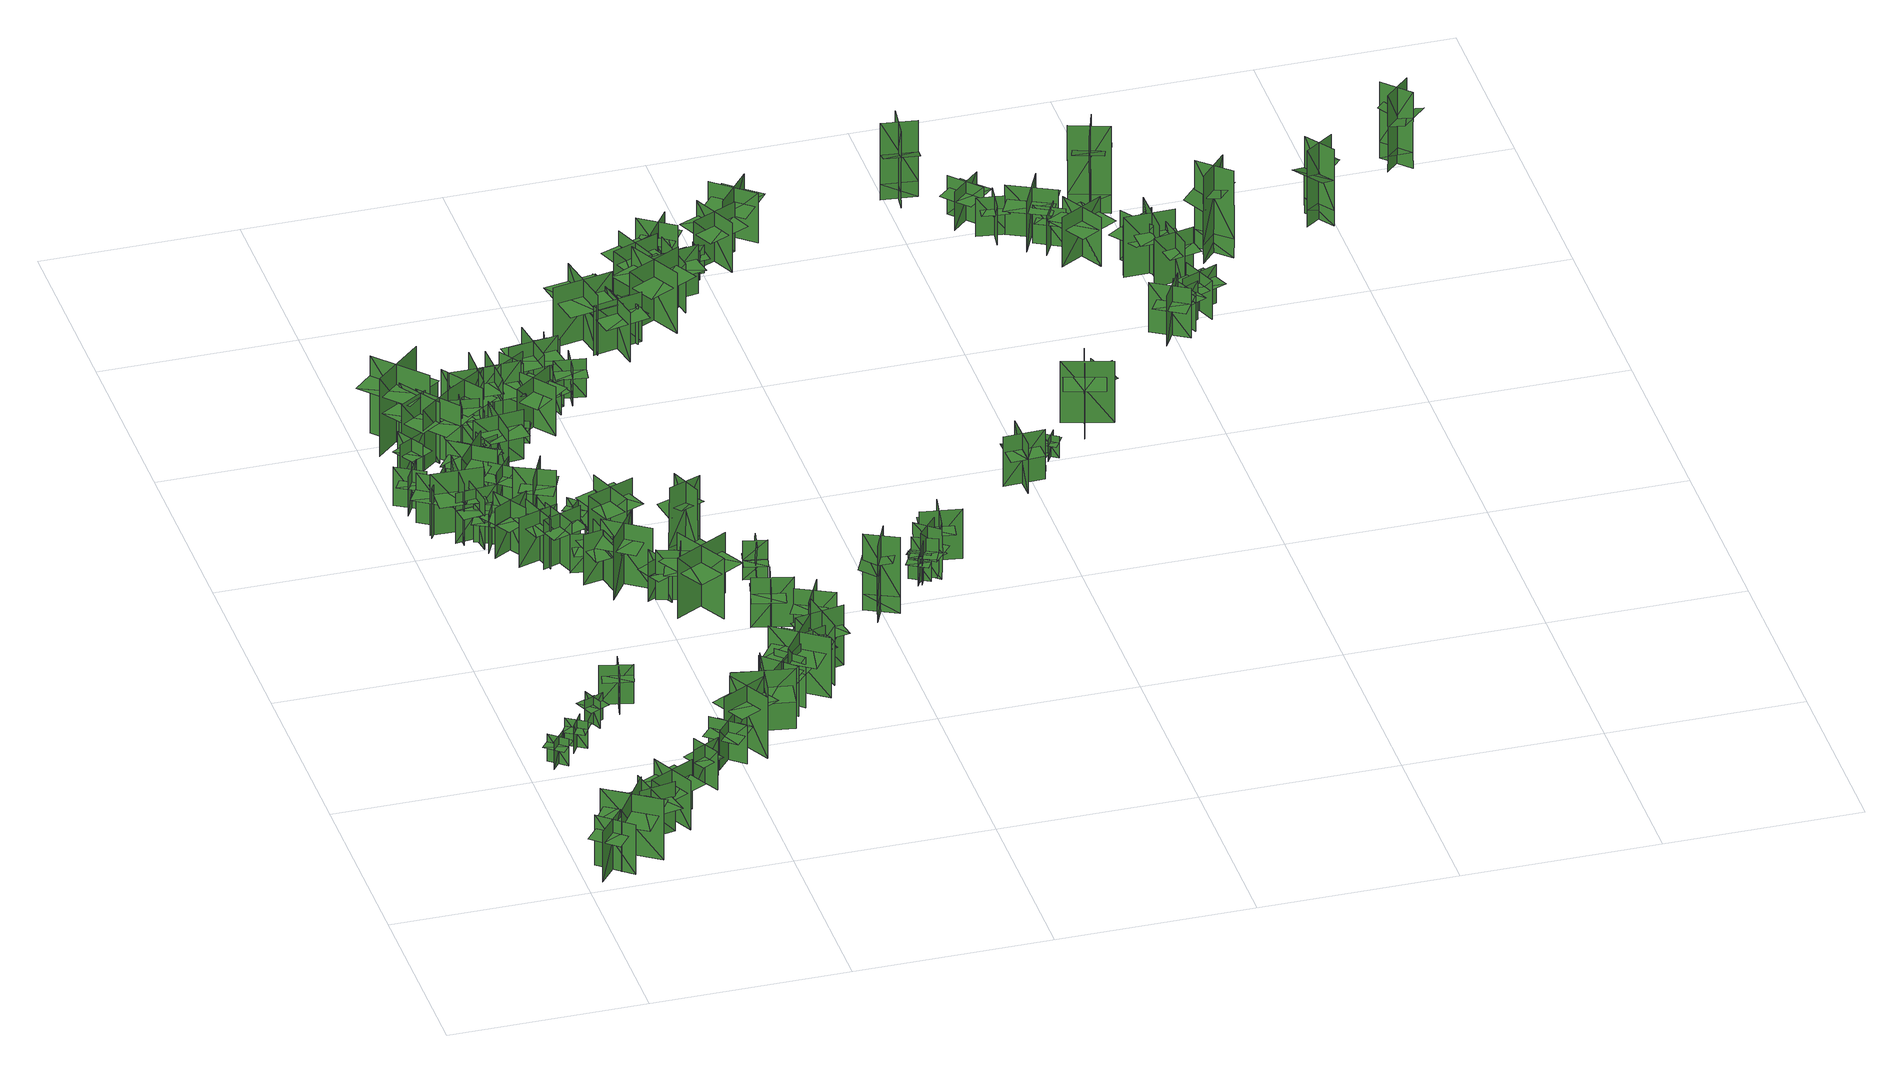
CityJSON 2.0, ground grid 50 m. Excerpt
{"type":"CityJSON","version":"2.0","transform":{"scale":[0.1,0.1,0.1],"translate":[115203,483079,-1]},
"CityObjects":{
"tree1":{"type":"SolitaryVegetationObject","geometry":[{"type":"MultiSurface","lod":"1","boundaries":[[[0,1,2]],[[0,2,3]],[[4,5,6]],[[4,6,7]],[[8,9,10]],[[8,10,11]],[[8,12,13]],[[8,13,9]]]}]},
"tree2":{"type":"SolitaryVegetationObject","geometry":[{"type":"MultiSurface","lod":"1","boundaries":[[[14,15,16]],[[14,16,17]],[[18,19,20]],[[18,20,21]],[[22,23,24]],[[22,24,25]],[[22,25,26]],[[22,26,27]]]}]},
"tree3":{"type":"SolitaryVegetationObject","geometry":[{"type":"MultiSurface","lod":"1","boundaries":[[[28,29,30]],[[28,30,31]],[[32,33,34]],[[32,34,35]],[[36,37,38]],[[36,38,39]],[[36,39,40]],[[36,40,41]]]}]},
"tree4":{"type":"SolitaryVegetationObject","geometry":[{"type":"MultiSurface","lod":"1","boundaries":[[[42,43,44]],[[42,44,45]],[[46,47,48]],[[46,48,49]],[[50,51,52]],[[50,52,53]],[[50,53,54]],[[50,54,55]]]}]},
"tree5":{"type":"SolitaryVegetationObject","geometry":[{"type":"MultiSurface","lod":"1","boundaries":[[[56,57,58]],[[56,58,59]],[[60,61,62]],[[60,62,63]],[[64,65,66]],[[64,66,67]],[[64,67,68]],[[64,68,69]]]}]},
"tree6":{"type":"SolitaryVegetationObject","geometry":[{"type":"MultiSurface","lod":"1","boundaries":[[[70,71,72]],[[70,72,73]],[[74,75,76]],[[74,76,77]],[[78,79,80]],[[78,80,81]],[[78,81,82]],[[78,82,83]]]}]},
"tree7":{"type":"SolitaryVegetationObject","geometry":[{"type":"MultiSurface","lod":"1","boundaries":[[[84,85,86]],[[84,86,87]],[[88,89,90]],[[88,90,91]],[[92,93,94]],[[92,94,95]],[[92,95,96]],[[92,96,97]]]}]},
"tree8":{"type":"SolitaryVegetationObject","geometry":[{"type":"MultiSurface","lod":"1","boundaries":[[[98,99,100]],[[98,100,101]],[[102,103,104]],[[102,104,105]],[[106,107,108]],[[106,108,109]],[[106,109,110]],[[106,110,111]]]}]},
"tree9":{"type":"SolitaryVegetationObject","geometry":[{"type":"MultiSurface","lod":"1","boundaries":[[[112,113,114]],[[112,114,115]],[[116,117,118]],[[116,118,119]],[[120,121,122]],[[120,122,123]],[[120,124,125]],[[120,125,121]]]}]},
"tree10":{"type":"SolitaryVegetationObject","geometry":[{"type":"MultiSurface","lod":"1","boundaries":[[[126,127,128]],[[126,128,129]],[[130,131,132]],[[130,132,133]],[[134,135,136]],[[134,136,137]],[[134,137,138]],[[134,138,139]]]}]},
"tree11":{"type":"SolitaryVegetationObject","geometry":[{"type":"MultiSurface","lod":"1","boundaries":[[[140,141,142]],[[140,142,143]],[[144,145,146]],[[144,146,147]],[[148,149,150]],[[148,150,151]],[[148,149,152]],[[148,152,153]]]}]},
"tree12":{"type":"SolitaryVegetationObject","geometry":[{"type":"MultiSurface","lod":"1","boundaries":[[[154,155,156]],[[154,156,157]],[[158,159,160]],[[158,160,161]],[[162,163,164]],[[162,164,165]],[[162,165,166]],[[162,166,167]]]}]},
"tree13":{"type":"SolitaryVegetationObject","geometry":[{"type":"MultiSurface","lod":"1","boundaries":[[[168,169,170]],[[168,170,171]],[[172,173,174]],[[172,174,175]],[[176,177,178]],[[176,178,179]],[[176,177,180]],[[176,180,181]]]}]},
"tree14":{"type":"SolitaryVegetationObject","geometry":[{"type":"MultiSurface","lod":"1","boundaries":[[[182,183,184]],[[182,184,185]],[[186,187,188]],[[186,188,189]],[[190,191,192]],[[190,192,193]],[[190,191,194]],[[190,194,195]]]}]},
"tree15":{"type":"SolitaryVegetationObject","geometry":[{"type":"MultiSurface","lod":"1","boundaries":[[[196,197,198]],[[196,198,199]],[[200,201,202]],[[200,202,203]],[[204,205,206]],[[204,206,207]],[[204,207,208]],[[204,208,209]]]}]},
"tree16":{"type":"SolitaryVegetationObject","geometry":[{"type":"MultiSurface","lod":"1","boundaries":[[[210,211,212]],[[210,212,213]],[[214,215,216]],[[214,216,217]],[[218,219,220]],[[218,220,221]],[[218,219,222]],[[218,222,223]]]}]},
"tree17":{"type":"SolitaryVegetationObject","geometry":[{"type":"MultiSurface","lod":"1","boundaries":[[[224,225,226]],[[224,226,227]],[[228,229,230]],[[228,230,231]],[[232,233,234]],[[232,234,235]],[[232,233,236]],[[232,236,237]]]}]},
"tree18":{"type":"SolitaryVegetationObject","geometry":[{"type":"MultiSurface","lod":"1","boundaries":[[[238,239,240]],[[238,240,241]],[[242,243,244]],[[242,244,245]],[[246,247,248]],[[246,248,249]],[[246,250,251]],[[246,251,247]]]}]},
"tree19":{"type":"SolitaryVegetationObject","geometry":[{"type":"MultiSurface","lod":"1","boundaries":[[[252,253,254]],[[252,254,255]],[[256,257,258]],[[256,258,259]],[[260,261,262]],[[260,262,263]],[[260,263,264]],[[260,264,265]]]}]},
"tree20":{"type":"SolitaryVegetationObject","geometry":[{"type":"MultiSurface","lod":"1","boundaries":[[[266,267,268]],[[266,268,269]],[[270,271,272]],[[270,272,273]],[[274,275,276]],[[274,276,277]],[[274,278,279]],[[274,279,275]]]}]},
"tree21":{"type":"SolitaryVegetationObject","geometry":[{"type":"MultiSurface","lod":"1","boundaries":[[[280,281,282]],[[280,282,283]],[[284,285,286]],[[284,286,287]],[[288,289,290]],[[288,290,291]],[[288,292,293]],[[288,293,289]]]}]},
"tree22":{"type":"SolitaryVegetationObject","geometry":[{"type":"MultiSurface","lod":"1","boundaries":[[[294,295,296]],[[294,296,297]],[[298,299,300]],[[298,300,301]],[[302,303,304]],[[302,304,305]],[[302,306,307]],[[302,307,303]]]}]},
"tree23":{"type":"SolitaryVegetationObject","geometry":[{"type":"MultiSurface","lod":"1","boundaries":[[[308,309,310]],[[308,310,311]],[[312,313,314]],[[312,314,315]],[[316,317,318]],[[316,318,319]],[[316,317,320]],[[316,320,321]]]}]},
"tree24":{"type":"SolitaryVegetationObject","geometry":[{"type":"MultiSurface","lod":"1","boundaries":[[[322,323,324]],[[322,324,325]],[[326,327,328]],[[326,328,329]],[[330,331,332]],[[330,332,333]],[[330,333,334]],[[330,334,335]]]}]},
"tree25":{"type":"SolitaryVegetationObject","geometry":[{"type":"MultiSurface","lod":"1","boundaries":[[[336,337,338]],[[336,338,339]],[[340,341,342]],[[340,342,343]],[[344,345,346]],[[344,346,347]],[[344,348,349]],[[344,349,345]]]}]},
"tree26":{"type":"SolitaryVegetationObject","geometry":[{"type":"MultiSurface","lod":"1","boundaries":[[[350,351,352]],[[350,352,353]],[[354,355,356]],[[354,356,357]],[[358,359,360]],[[358,360,361]],[[358,359,362]],[[358,362,363]]]}]},
"tree27":{"type":"SolitaryVegetationObject","geometry":[{"type":"MultiSurface","lod":"1","boundaries":[[[364,365,366]],[[364,366,367]],[[368,369,370]],[[368,370,371]],[[372,373,374]],[[372,374,375]],[[372,375,376]],[[372,376,377]]]}]},
"tree28":{"type":"SolitaryVegetationObject","geometry":[{"type":"MultiSurface","lod":"1","boundaries":[[[378,379,380]],[[378,380,381]],[[382,383,384]],[[382,384,385]],[[386,387,388]],[[386,388,389]],[[386,389,390]],[[386,390,391]]]}]},
"tree29":{"type":"SolitaryVegetationObject","geometry":[{"type":"MultiSurface","lod":"1","boundaries":[[[392,393,394]],[[392,394,395]],[[396,397,398]],[[396,398,399]],[[400,401,402]],[[400,402,403]],[[400,403,404]],[[400,404,405]]]}]},
"tree30":{"type":"SolitaryVegetationObject","geometry":[{"type":"MultiSurface","lod":"1","boundaries":[[[406,407,408]],[[406,408,409]],[[410,411,412]],[[410,412,413]],[[414,415,416]],[[414,416,417]],[[414,415,418]],[[414,418,419]]]}]},
"tree31":{"type":"SolitaryVegetationObject","geometry":[{"type":"MultiSurface","lod":"1","boundaries":[[[420,421,422]],[[420,422,423]],[[424,425,426]],[[424,426,427]],[[428,429,430]],[[428,430,431]],[[428,432,433]],[[428,433,429]]]}]},
"tree32":{"type":"SolitaryVegetationObject","geometry":[{"type":"MultiSurface","lod":"1","boundaries":[[[434,435,436]],[[434,436,437]],[[438,439,440]],[[438,440,441]],[[442,443,444]],[[442,444,445]],[[442,443,446]],[[442,446,447]]]}]},
"tree33":{"type":"SolitaryVegetationObject","geometry":[{"type":"MultiSurface","lod":"1","boundaries":[[[448,449,450]],[[448,450,451]],[[452,453,454]],[[452,454,455]],[[456,457,458]],[[456,458,459]],[[456,460,461]],[[456,461,457]]]}]},
"tree34":{"type":"SolitaryVegetationObject","geometry":[{"type":"MultiSurface","lod":"1","boundaries":[[[462,463,464]],[[462,464,465]],[[466,467,468]],[[466,468,469]],[[470,471,472]],[[470,472,473]],[[470,473,474]],[[470,474,475]]]}]},
"tree35":{"type":"SolitaryVegetationObject","geometry":[{"type":"MultiSurface","lod":"1","boundaries":[[[476,477,478]],[[476,478,479]],[[480,481,482]],[[480,482,483]],[[484,485,486]],[[484,486,487]],[[484,488,489]],[[484,489,485]]]}]},
"tree36":{"type":"SolitaryVegetationObject","geometry":[{"type":"MultiSurface","lod":"1","boundaries":[[[490,491,492]],[[490,492,493]],[[494,495,496]],[[494,496,497]],[[498,499,500]],[[498,500,501]],[[498,502,503]],[[498,503,499]]]}]},
"tree37":{"type":"SolitaryVegetationObject","geometry":[{"type":"MultiSurface","lod":"1","boundaries":[[[504,505,506]],[[504,506,507]],[[508,509,510]],[[508,510,511]],[[512,513,514]],[[512,514,515]],[[512,516,517]],[[512,517,513]]]}]},
"tree38":{"type":"SolitaryVegetationObject","geometry":[{"type":"MultiSurface","lod":"1","boundaries":[[[518,519,520]],[[518,520,521]],[[522,523,524]],[[522,524,525]],[[526,527,528]],[[526,528,529]],[[526,529,530]],[[526,530,531]]]}]},
"tree39":{"type":"SolitaryVegetationObject","geometry":[{"type":"MultiSurface","lod":"1","boundaries":[[[532,533,534]],[[532,534,535]],[[536,537,538]],[[536,538,539]],[[540,541,542]],[[540,542,543]],[[540,543,544]],[[540,544,545]]]}]},
"tree40":{"type":"SolitaryVegetationObject","geometry":[{"type":"MultiSurface","lod":"1","boundaries":[[[546,547,548]],[[546,548,549]],[[550,551,552]],[[550,552,553]],[[554,555,556]],[[554,556,557]],[[554,557,558]],[[554,558,559]]]}]},
"tree41":{"type":"SolitaryVegetationObject","geometry":[{"type":"MultiSurface","lod":"1","boundaries":[[[560,561,562]],[[560,562,563]],[[564,565,566]],[[564,566,567]],[[568,569,570]],[[568,570,571]],[[568,572,573]],[[568,573,569]]]}]},
"tree42":{"type":"SolitaryVegetationObject","geometry":[{"type":"MultiSurface","lod":"1","boundaries":[[[574,575,576]],[[574,576,577]],[[578,579,580]],[[578,580,581]],[[582,583,584]],[[582,584,585]],[[582,583,586]],[[582,586,587]]]}]},
"tree43":{"type":"SolitaryVegetationObject","geometry":[{"type":"MultiSurface","lod":"1","boundaries":[[[588,589,590]],[[588,590,591]],[[592,593,594]],[[592,594,595]],[[596,597,598]],[[596,598,599]],[[596,600,601]],[[596,601,597]]]}]},
"tree44":{"type":"SolitaryVegetationObject","geometry":[{"type":"MultiSurface","lod":"1","boundaries":[[[602,603,604]],[[602,604,605]],[[606,607,608]],[[606,608,609]],[[610,611,612]],[[610,612,613]],[[610,614,615]],[[610,615,611]]]}]},
"tree45":{"type":"SolitaryVegetationObject","geometry":[{"type":"MultiSurface","lod":"1","boundaries":[[[616,617,618]],[[616,618,619]],[[620,621,622]],[[620,622,623]],[[624,625,626]],[[624,626,627]],[[624,627,628]],[[624,628,629]]]}]},
"tree46":{"type":"SolitaryVegetationObject","geometry":[{"type":"MultiSurface","lod":"1","boundaries":[[[630,631,632]],[[630,632,633]],[[634,635,636]],[[634,636,637]],[[638,639,640]],[[638,640,641]],[[638,641,642]],[[638,642,643]]]}]},
"tree47":{"type":"SolitaryVegetationObject","geometry":[{"type":"MultiSurface","lod":"1","boundaries":[[[644,645,646]],[[644,646,647]],[[648,649,650]],[[648,650,651]],[[652,653,654]],[[652,654,655]],[[652,655,656]],[[652,656,657]]]}]},
"tree48":{"type":"SolitaryVegetationObject","geometry":[{"type":"MultiSurface","lod":"1","boundaries":[[[658,659,660]],[[658,660,661]],[[662,663,664]],[[662,664,665]],[[666,667,668]],[[666,668,669]],[[666,669,670]],[[666,670,671]]]}]},
"tree49":{"type":"SolitaryVegetationObject","geometry":[{"type":"MultiSurface","lod":"1","boundaries":[[[672,673,674]],[[672,674,675]],[[676,677,678]],[[676,678,679]],[[680,681,682]],[[680,682,683]],[[680,681,684]],[[680,684,685]]]}]},
"tree50":{"type":"SolitaryVegetationObject","geometry":[{"type":"MultiSurface","lod":"1","boundaries":[[[686,687,688]],[[686,688,689]],[[690,691,692]],[[690,692,693]],[[694,695,696]],[[694,696,697]],[[694,697,698]],[[694,698,699]]]}]},
"tree51":{"type":"SolitaryVegetationObject","geometry":[{"type":"MultiSurface","lod":"1","boundaries":[[[700,701,702]],[[700,702,703]],[[704,705,706]],[[704,706,707]],[[708,709,710]],[[708,710,711]],[[708,712,713]],[[708,713,709]]]}]},
"tree52":{"type":"SolitaryVegetationObject","geometry":[{"type":"MultiSurface","lod":"1","boundaries":[[[714,715,716]],[[714,716,717]],[[718,719,720]],[[718,720,721]],[[722,723,719]],[[722,719,718]],[[724,725,715]],[[724,715,714]],[[726,727,728]],[[726,728,729]],[[730,731,732]],[[730,732,733]]]}]},
"tree53":{"type":"SolitaryVegetationObject","geometry":[{"type":"MultiSurface","lod":"1","boundaries":[[[734,735,736]],[[734,736,737]],[[738,739,740]],[[738,740,741]],[[742,743,744]],[[742,744,745]],[[742,745,746]],[[742,746,747]]]}]},
"tree54":{"type":"SolitaryVegetationObject","geometry":[{"type":"MultiSurface","lod":"1","boundaries":[[[748,749,750]],[[748,750,751]],[[752,753,754]],[[752,754,755]],[[756,757,758]],[[756,758,759]],[[756,759,760]],[[756,760,761]]]}]},
"tree55":{"type":"SolitaryVegetationObject","geometry":[{"type":"MultiSurface","lod":"1","boundaries":[[[762,763,764]],[[762,764,765]],[[766,767,768]],[[766,768,769]],[[770,771,772]],[[770,772,773]],[[770,773,774]],[[770,774,775]]]}]},
"tree56":{"type":"SolitaryVegetationObject","geometry":[{"type":"MultiSurface","lod":"1","boundaries":[[[776,777,778]],[[776,778,779]],[[780,781,782]],[[780,782,783]],[[784,785,781]],[[784,781,780]],[[786,787,777]],[[786,777,776]],[[776,777,788]],[[776,788,789]],[[776,790,791]],[[776,791,777]]]}]},
"tree57":{"type":"SolitaryVegetationObject","geometry":[{"type":"MultiSurface","lod":"1","boundaries":[[[792,793,794]],[[792,794,795]],[[796,797,798]],[[796,798,799]],[[800,801,802]],[[800,802,803]],[[800,803,804]],[[800,804,805]]]}]},
"tree58":{"type":"SolitaryVegetationObject","geometry":[{"type":"MultiSurface","lod":"1","boundaries":[[[806,807,808]],[[806,808,809]],[[810,811,812]],[[810,812,813]],[[814,815,816]],[[814,816,817]],[[814,817,818]],[[814,818,819]]]}]},
"tree59":{"type":"SolitaryVegetationObject","geometry":[{"type":"MultiSurface","lod":"1","boundaries":[[[820,821,822]],[[820,822,823]],[[824,825,826]],[[824,826,827]],[[828,829,825]],[[828,825,824]],[[830,831,821]],[[830,821,820]],[[820,821,832]],[[820,832,833]],[[820,834,835]],[[820,835,821]]]}]},
"tree60":{"type":"SolitaryVegetationObject","geometry":[{"type":"MultiSurface","lod":"1","boundaries":[[[836,837,838]],[[836,838,839]],[[840,841,842]],[[840,842,843]],[[844,845,846]],[[844,846,847]],[[844,847,848]],[[844,848,849]]]}]},
"tree61":{"type":"SolitaryVegetationObject","geometry":[{"type":"MultiSurface","lod":"1","boundaries":[[[850,851,852]],[[850,852,853]],[[854,855,856]],[[854,856,857]],[[858,859,860]],[[858,860,861]],[[858,862,863]],[[858,863,859]]]}]},
"tree62":{"type":"SolitaryVegetationObject","geometry":[{"type":"MultiSurface","lod":"1","boundaries":[[[864,865,866]],[[864,866,867]],[[868,869,870]],[[868,870,871]],[[872,873,874]],[[872,874,875]],[[872,875,876]],[[872,876,877]]]}]},
"tree63":{"type":"SolitaryVegetationObject","geometry":[{"type":"MultiSurface","lod":"1","boundaries":[[[878,879,880]],[[878,880,881]],[[882,883,884]],[[882,884,885]],[[886,887,883]],[[886,883,882]],[[888,889,879]],[[888,879,878]],[[890,891,892]],[[890,892,893]],[[894,895,896]],[[894,896,897]]]}]},
"tree64":{"type":"SolitaryVegetationObject","geometry":[{"type":"MultiSurface","lod":"1","boundaries":[[[898,899,900]],[[898,900,901]],[[902,903,904]],[[902,904,905]],[[906,907,908]],[[906,908,909]],[[906,909,910]],[[906,910,911]]]}]},
"tree65":{"type":"SolitaryVegetationObject","geometry":[{"type":"MultiSurface","lod":"1","boundaries":[[[912,913,914]],[[912,914,915]],[[916,917,918]],[[916,918,919]],[[920,921,922]],[[920,922,923]],[[920,923,924]],[[920,924,925]]]}]},
"tree66":{"type":"SolitaryVegetationObject","geometry":[{"type":"MultiSurface","lod":"1","boundaries":[[[926,927,928]],[[926,928,929]],[[930,931,932]],[[930,932,933]],[[934,935,931]],[[934,931,930]],[[936,937,927]],[[936,927,926]],[[926,927,938]],[[926,938,939]],[[926,940,941]],[[926,941,927]]]}]},
"tree67":{"type":"SolitaryVegetationObject","geometry":[{"type":"MultiSurface","lod":"1","boundaries":[[[942,943,944]],[[942,944,945]],[[946,947,948]],[[946,948,949]],[[950,951,952]],[[950,952,953]],[[950,954,955]],[[950,955,951]]]}]},
"tree68":{"type":"SolitaryVegetationObject","geometry":[{"type":"MultiSurface","lod":"1","boundaries":[[[956,957,958]],[[956,958,959]],[[960,961,962]],[[960,962,963]],[[964,965,966]],[[964,966,967]],[[964,967,968]],[[964,968,969]]]}]},
"tree69":{"type":"SolitaryVegetationObject","geometry":[{"type":"MultiSurface","lod":"1","boundaries":[[[970,971,972]],[[970,972,973]],[[974,975,976]],[[974,976,977]],[[978,979,980]],[[978,980,981]],[[978,982,983]],[[978,983,979]]]}]},
"tree70":{"type":"SolitaryVegetationObject","geometry":[{"type":"MultiSurface","lod":"1","boundaries":[[[984,985,986]],[[984,986,987]],[[988,989,990]],[[988,990,991]],[[992,993,989]],[[992,989,988]],[[994,995,985]],[[994,985,984]],[[984,985,996]],[[984,996,997]],[[984,998,999]],[[984,999,985]]]}]},
"tree71":{"type":"SolitaryVegetationObject","geometry":[{"type":"MultiSurface","lod":"1","boundaries":[[[1000,1001,1002]],[[1000,1002,1003]],[[1004,1005,1006]],[[1004,1006,1007]],[[1008,1009,1010]],[[1008,1010,1011]],[[1008,1011,1012]],[[1008,1012,1013]]]}]},
"tree72":{"type":"SolitaryVegetationObject","geometry":[{"type":"MultiSurface","lod":"1","boundaries":[[[1014,1015,1016]],[[1014,1016,1017]],[[1018,1019,1020]],[[1018,1020,1021]],[[1022,1023,1024]],[[1022,1024,1025]],[[1022,1025,1026]],[[1022,1026,1027]]]}]},
"tree73":{"type":"SolitaryVegetationObject","geometry":[{"type":"MultiSurface","lod":"1","boundaries":[[[1028,1029,1030]],[[1028,1030,1031]],[[1032,1033,1034]],[[1032,1034,1035]],[[1036,1037,1038]],[[1036,1038,1039]],[[1036,1039,1040]],[[1036,1040,1041]]]}]},
"tree74":{"type":"SolitaryVegetationObject","geometry":[{"type":"MultiSurface","lod":"1","boundaries":[[[1042,1043,1044]],[[1042,1044,1045]],[[1046,1047,1048]],[[1046,1048,1049]],[[1050,1051,1052]],[[1050,1052,1053]],[[1050,1053,1054]],[[1050,1054,1055]]]}]},
"tree75":{"type":"SolitaryVegetationObject","geometry":[{"type":"MultiSurface","lod":"1","boundaries":[[[1056,1057,1058]],[[1056,1058,1059]],[[1060,1061,1062]],[[1060,1062,1063]],[[1064,1065,1066]],[[1064,1066,1067]],[[1064,1067,1068]],[[1064,1068,1069]]]}]},
"tree76":{"type":"SolitaryVegetationObject","geometry":[{"type":"MultiSurface","lod":"1","boundaries":[[[1070,1071,1072]],[[1070,1072,1073]],[[1074,1075,1076]],[[1074,1076,1077]],[[1078,1079,1080]],[[1078,1080,1081]],[[1078,1081,1082]],[[1078,1082,1083]]]}]},
"tree77":{"type":"SolitaryVegetationObject","geometry":[{"type":"MultiSurface","lod":"1","boundaries":[[[1084,1085,1086]],[[1084,1086,1087]],[[1088,1089,1090]],[[1088,1090,1091]],[[1092,1093,1094]],[[1092,1094,1095]],[[1092,1096,1097]],[[1092,1097,1093]]]}]},
"tree78":{"type":"SolitaryVegetationObject","geometry":[{"type":"MultiSurface","lod":"1","boundaries":[[[1098,1099,1100]],[[1098,1100,1101]],[[1102,1103,1104]],[[1102,1104,1105]],[[1106,1107,1108]],[[1106,1108,1109]],[[1106,1109,1110]],[[1106,1110,1111]]]}]},
"tree79":{"type":"SolitaryVegetationObject","geometry":[{"type":"MultiSurface","lod":"1","boundaries":[[[1112,1113,1114]],[[1112,1114,1115]],[[1116,1117,1118]],[[1116,1118,1119]],[[1120,1121,1122]],[[1120,1122,1123]],[[1120,1123,1124]],[[1120,1124,1125]]]}]},
"tree80":{"type":"SolitaryVegetationObject","geometry":[{"type":"MultiSurface","lod":"1","boundaries":[[[1126,1127,1128]],[[1126,1128,1129]],[[1130,1131,1132]],[[1130,1132,1133]],[[1134,1135,1136]],[[1134,1136,1137]],[[1134,1137,1138]],[[1134,1138,1139]]]}]},
"tree81":{"type":"SolitaryVegetationObject","geometry":[{"type":"MultiSurface","lod":"1","boundaries":[[[1140,1141,1142]],[[1140,1142,1143]],[[1144,1145,1146]],[[1144,1146,1147]],[[1148,1149,1145]],[[1148,1145,1144]],[[1150,1151,1141]],[[1150,1141,1140]],[[1140,1141,1152]],[[1140,1152,1153]],[[1140,1154,1155]],[[1140,1155,1141]]]}]},
"tree82":{"type":"SolitaryVegetationObject","geometry":[{"type":"MultiSurface","lod":"1","boundaries":[[[1156,1157,1158]],[[1156,1158,1159]],[[1160,1161,1162]],[[1160,1162,1163]],[[1164,1165,1166]],[[1164,1166,1167]],[[1164,1167,1168]],[[1164,1168,1169]]]}]},
"tree83":{"type":"SolitaryVegetationObject","geometry":[{"type":"MultiSurface","lod":"1","boundaries":[[[1170,1171,1172]],[[1170,1172,1173]],[[1174,1175,1176]],[[1174,1176,1177]],[[1178,1179,1180]],[[1178,1180,1181]],[[1178,1182,1183]],[[1178,1183,1179]]]}]},
"tree84":{"type":"SolitaryVegetationObject","geometry":[{"type":"MultiSurface","lod":"1","boundaries":[[[1184,1185,1186]],[[1184,1186,1187]],[[1188,1189,1190]],[[1188,1190,1191]],[[1192,1193,1194]],[[1192,1194,1195]],[[1192,1195,1196]],[[1192,1196,1197]]]}]},
"tree85":{"type":"SolitaryVegetationObject","geometry":[{"type":"MultiSurface","lod":"1","boundaries":[[[1198,1199,1200]],[[1198,1200,1201]],[[1202,1203,1204]],[[1202,1204,1205]],[[1206,1207,1203]],[[1206,1203,1202]],[[1208,1209,1199]],[[1208,1199,1198]],[[1210,1211,1212]],[[1210,1212,1213]],[[1214,1215,1216]],[[1214,1216,1217]]]}]},
"tree86":{"type":"SolitaryVegetationObject","geometry":[{"type":"MultiSurface","lod":"1","boundaries":[[[1218,1219,1220]],[[1218,1220,1221]],[[1222,1223,1224]],[[1222,1224,1225]],[[1226,1227,1228]],[[1226,1228,1229]],[[1226,1229,1230]],[[1226,1230,1231]]]}]},
"tree87":{"type":"SolitaryVegetationObject","geometry":[{"type":"MultiSurface","lod":"1","boundaries":[[[1232,1233,1234]],[[1232,1234,1235]],[[1236,1237,1238]],[[1236,1238,1239]],[[1240,1241,1242]],[[1240,1242,1243]],[[1240,1243,1244]],[[1240,1244,1245]]]}]},
"tree88":{"type":"SolitaryVegetationObject","geometry":[{"type":"MultiSurface","lod":"1","boundaries":[[[1246,1247,1248]],[[1246,1248,1249]],[[1250,1251,1252]],[[1250,1252,1253]],[[1254,1255,1256]],[[1254,1256,1257]],[[1254,1257,1258]],[[1254,1258,1259]]]}]},
"tree89":{"type":"SolitaryVegetationObject","geometry":[{"type":"MultiSurface","lod":"1","boundaries":[[[1260,1261,1262]],[[1260,1262,1263]],[[1264,1265,1266]],[[1264,1266,1267]],[[1268,1269,1270]],[[1268,1270,1271]],[[1268,1271,1272]],[[1268,1272,1273]]]}]},
"tree90":{"type":"SolitaryVegetationObject","geometry":[{"type":"MultiSurface","lod":"1","boundaries":[[[1274,1275,1276]],[[1274,1276,1277]],[[1278,1279,1280]],[[1278,1280,1281]],[[1282,1283,1284]],[[1282,1284,1285]],[[1282,1285,1286]],[[1282,1286,1287]]]}]},
"tree91":{"type":"SolitaryVegetationObject","geometry":[{"type":"MultiSurface","lod":"1","boundaries":[[[1288,1289,1290]],[[1288,1290,1291]],[[1292,1293,1294]],[[1292,1294,1295]],[[1296,1297,1298]],[[1296,1298,1299]],[[1296,1299,1300]],[[1296,1300,1301]]]}]},
"tree92":{"type":"SolitaryVegetationObject","geometry":[{"type":"MultiSurface","lod":"1","boundaries":[[[1302,1303,1304]],[[1302,1304,1305]],[[1306,1307,1308]],[[1306,1308,1309]],[[1310,1311,1312]],[[1310,1312,1313]],[[1310,1314,1315]],[[1310,1315,1311]]]}]},
"tree93":{"type":"SolitaryVegetationObject","geometry":[{"type":"MultiSurface","lod":"1","boundaries":[[[1316,1317,1318]],[[1316,1318,1319]],[[1320,1321,1322]],[[1320,1322,1323]],[[1324,1325,1326]],[[1324,1326,1327]],[[1324,1327,1328]],[[1324,1328,1329]]]}]},
"tree94":{"type":"SolitaryVegetationObject","geometry":[{"type":"MultiSurface","lod":"1","boundaries":[[[1330,1331,1332]],[[1330,1332,1333]],[[1334,1335,1336]],[[1334,1336,1337]],[[1338,1339,1340]],[[1338,1340,1341]],[[1338,1341,1342]],[[1338,1342,1343]]]}]},
"tree95":{"type":"SolitaryVegetationObject","geometry":[{"type":"MultiSurface","lod":"1","boundaries":[[[1344,1345,1346]],[[1344,1346,1347]],[[1348,1349,1350]],[[1348,1350,1351]],[[1352,1353,1354]],[[1352,1354,1355]],[[1352,1355,1356]],[[1352,1356,1357]]]}]},
"tree96":{"type":"SolitaryVegetationObject","geometry":[{"type":"MultiSurface","lod":"1","boundaries":[[[1358,1359,1360]],[[1358,1360,1361]],[[1362,1363,1364]],[[1362,1364,1365]],[[1366,1367,1368]],[[1366,1368,1369]],[[1366,1369,1370]],[[1366,1370,1371]]]}]},
"tree97":{"type":"SolitaryVegetationObject","geometry":[{"type":"MultiSurface","lod":"1","boundaries":[[[1372,1373,1374]],[[1372,1374,1375]],[[1376,1377,1378]],[[1376,1378,1379]],[[1380,1381,1377]],[[1380,1377,1376]],[[1382,1383,1373]],[[1382,1373,1372]],[[1384,1385,1386]],[[1384,1386,1387]],[[1388,1389,1390]],[[1388,1390,1391]]]}]},
"tree98":{"type":"SolitaryVegetationObject","geometry":[{"type":"MultiSurface","lod":"1","boundaries":[[[1392,1393,1394]],[[1392,1394,1395]],[[1396,1397,1398]],[[1396,1398,1399]],[[1400,1401,1397]],[[1400,1397,1396]],[[1402,1403,1393]],[[1402,1393,1392]],[[1404,1405,1406]],[[1404,1406,1407]],[[1408,1409,1410]],[[1408,1410,1411]]]}]},
"tree99":{"type":"SolitaryVegetationObject","geometry":[{"type":"MultiSurface","lod":"1","boundaries":[[[1412,1413,1414]],[[1412,1414,1415]],[[1416,1417,1418]],[[1416,1418,1419]],[[1420,1421,1417]],[[1420,1417,1416]],[[1422,1423,1413]],[[1422,1413,1412]],[[1424,1425,1426]],[[1424,1426,1427]],[[1428,1429,1430]],[[1428,1430,1431]]]}]},
"tree100":{"type":"SolitaryVegetationObject","geometry":[{"type":"MultiSurface","lod":"1","boundaries":[[[1432,1433,1434]],[[1432,1434,1435]],[[1436,1437,1438]],[[1436,1438,1439]],[[1440,1441,1437]],[[1440,1437,1436]],[[1442,1443,1433]],[[1442,1433,1432]],[[1444,1445,1446]],[[1444,1446,1447]],[[1448,1449,1450]],[[1448,1450,1451]]]}]}
},
"vertices":[
[36,25,11],[104,107,11],[104,107,152],[36,25,152],[120,34,11],[38,101,11],[38,101,152],[120,34,152],[42,32,116],[104,107,116],[71,134,116],[10,59,116],[75,5,116],[136,81,116],
[202,78,10],[71,165,10],[71,165,181],[202,78,181],[178,188,10],[92,57,10],[92,57,181],[178,188,181],[175,183,133],[117,221,133],[38,100,133],[95,62,133],[153,24,133],[232,145,133],
[63,534,6],[98,577,6],[98,577,83],[63,534,83],[100,538,6],[57,573,6],[57,573,83],[100,538,83],[100,538,62],[117,559,62],[75,594,62],[57,573,62],[40,551,62],[83,516,62],
[263,193,9],[137,168,9],[137,168,149],[263,193,149],[186,243,9],[212,117,9],[212,117,149],[186,243,149],[187,238,110],[132,227,110],[155,111,110],[211,122,110],[266,133,110],[242,249,110],
[164,598,7],[116,627,7],[116,627,84],[164,598,84],[155,634,7],[127,587,7],[127,587,84],[155,634,84],[155,634,62],[131,648,62],[103,601,62],[127,587,62],[151,572,62],[179,620,62],
[300,188,8],[243,303,8],[243,303,147],[300,188,147],[329,276,8],[213,218,8],[213,218,147],[329,276,147],[324,273,108],[299,324,108],[193,271,108],[218,220,108],[243,170,108],[349,223,108],
[182,685,8],[233,707,8],[233,707,85],[182,685,85],[216,671,8],[194,722,8],[194,722,85],[216,671,85],[216,671,63],[242,683,63],[219,733,63],[194,722,63],[169,711,63],[191,660,63],
[370,403,12],[409,332,12],[409,332,120],[370,403,120],[355,353,12],[355,353,120],[427,392,120],[427,392,12],[355,353,86],[371,323,86],[429,354,86],[412,384,86],[396,414,86],[339,383,86],
[242,774,7],[323,756,7],[323,756,117],[242,774,117],[278,719,7],[295,800,7],[295,800,117],[278,719,117],[249,773,88],[323,756,88],[330,788,88],[256,805,88],[242,741,88],[316,725,88],
[35,1686,7],[75,1756,7],[75,1756,116],[35,1686,116],[85,1699,7],[85,1699,116],[14,1740,116],[14,1740,7],[85,1699,81],[102,1729,81],[45,1761,81],[28,1732,81],[11,1702,81],[68,1670,81],
[136,1599,5],[46,1656,5],[46,1656,146],[136,1599,146],[120,1669,5],[63,1580,5],[63,1580,146],[120,1669,146],[137,1602,99],[48,1659,99],[20,1614,99],[109,1557,99],[71,1695,99],[160,1638,99],
[501,491,12],[437,414,12],[437,414,121],[501,491,121],[430,484,12],[507,420,12],[507,420,121],[430,484,121],[433,481,91],[405,448,91],[476,389,91],[504,422,91],[532,456,91],[461,515,91],
[129,1530,4],[134,1659,4],[134,1659,177],[129,1530,177],[194,1590,4],[64,1595,4],[64,1595,177],[194,1590,177],[133,1530,119],[138,1659,119],[74,1661,119],[69,1532,119],[191,1657,119],[186,1528,119],
[112,1543,5],[217,1557,5],[217,1557,146],[112,1543,146],[170,1500,5],[155,1604,5],[155,1604,146],[170,1500,146],[113,1539,99],[217,1554,99],[210,1607,99],[105,1592,99],[223,1512,99],[118,1497,99],
[56,1826,8],[127,1866,8],[127,1866,117],[56,1826,117],[107,1812,8],[107,1812,117],[67,1883,117],[67,1883,8],[107,1812,83],[136,1829,83],[105,1885,83],[75,1869,83],[45,1852,83],[77,1796,83],
[228,1499,6],[154,1535,6],[154,1535,116],[228,1499,116],[210,1552,6],[174,1478,6],[174,1478,116],[210,1552,116],[229,1501,79],[156,1538,79],[137,1501,79],[211,1464,79],[170,1568,79],[244,1531,79],
[183,1455,5],[275,1508,5],[275,1508,146],[183,1455,146],[253,1437,5],[200,1528,5],[200,1528,146],[253,1437,146],[185,1452,99],[276,1505,99],[250,1551,99],[158,1498,99],[298,1468,99],[206,1415,99],
[463,465,9],[578,525,9],[578,525,181],[463,465,181],[561,435,9],[501,550,9],[501,550,181],[561,435,181],[473,470,137],[578,525,137],[555,571,137],[449,516,137],[496,425,137],[602,480,137],
[189,1732,9],[153,1705,9],[153,1705,70],[189,1732,70],[159,1736,9],[186,1701,9],[186,1701,70],[159,1736,70],[159,1736,53],[142,1723,53],[168,1688,53],[186,1701,53],[204,1714,53],[177,1750,53],
[162,1942,2],[51,2064,2],[51,2064,221],[162,1942,221],[167,2073,2],[45,1961,2],[45,1961,221],[167,2073,221],[153,1952,165],[51,2064,165],[3,2020,165],[104,1908,165],[201,1996,165],[99,2108,165],
[574,527,14],[513,553,14],[513,553,124],[574,527,124],[555,574,14],[528,513,14],[528,513,124],[555,574,124],[555,574,88],[528,513,88],[562,499,88],[588,559,88],[522,589,88],[495,528,88],
[265,1477,4],[298,1376,4],[298,1376,145],[265,1477,145],[227,1402,4],[329,1435,4],[329,1435,145],[227,1402,145],[268,1469,108],[298,1376,108],[338,1389,108],[308,1481,108],[228,1456,108],[258,1363,108],
[172,1889,4],[103,1998,4],[103,1998,176],[172,1889,176],[191,1975,4],[82,1905,4],[82,1905,176],[191,1975,176],[176,1891,119],[106,2000,119],[52,1965,119],[121,1856,119],[150,2028,119],[220,1919,119],
[258,1696,7],[154,1772,7],[154,1772,147],[258,1696,147],[243,1787,7],[167,1683,7],[167,1683,147],[243,1787,147],[240,1783,108],[195,1816,108],[125,1721,108],[170,1687,108],[216,1654,108],[286,1750,108],
[381,1413,5],[281,1377,5],[281,1377,145],[381,1413,145],[305,1448,5],[341,1348,5],[341,1348,145],[305,1448,145],[373,1410,109],[281,1377,109],[295,1338,109],[387,1370,109],[359,1449,109],[267,1417,109],
[216,1862,4],[134,1962,4],[134,1962,176],[216,1862,176],[224,1949,4],[125,1867,4],[125,1867,176],[224,1949,176],[219,1864,119],[137,1964,119],[87,1923,119],[170,1823,119],[178,1997,119],[260,1898,119],
[506,564,10],[662,540,10],[662,540,180],[506,564,180],[573,474,10],[598,629,10],[598,629,180],[573,474,180],[574,480,133],[642,469,133],[665,612,133],[597,623,133],[529,634,133],[506,491,133],
[181,2006,8],[127,1994,8],[127,1994,85],[181,2006,85],[150,2026,8],[162,1972,8],[162,1972,85],[150,2026,85],[150,2026,63],[123,2020,63],[135,1966,63],[162,1972,63],[189,1978,63],[177,2032,63],
[236,1695,10],[297,1647,10],[297,1647,118],[236,1695,118],[242,1644,10],[289,1705,10],[289,1705,118],[242,1644,118],[242,1644,87],[272,1620,87],[320,1681,87],[289,1705,87],[259,1728,87],[211,1667,87],
[382,1374,7],[369,1293,7],[369,1293,116],[382,1374,116],[336,1341,7],[418,1328,7],[418,1328,116],[336,1341,116],[379,1375,80],[366,1293,80],[407,1287,80],[420,1368,80],[333,1299,80],[346,1380,80],
[288,1802,9],[224,1783,9],[224,1783,119],[288,1802,119],[243,1826,9],[261,1762,9],[261,1762,119],[243,1826,119],[243,1826,83],[261,1762,83],[296,1772,83],[278,1836,83],[208,1816,83],[226,1752,83],
[393,1345,6],[414,1241,6],[414,1241,147],[393,1345,147],[353,1285,6],[457,1305,6],[457,1305,147],[353,1285,147],[390,1344,100],[410,1240,100],[462,1251,100],[442,1354,100],[368,1232,100],[348,1336,100],
[172,1992,7],[234,1966,7],[234,1966,118],[172,1992,118],[192,1945,7],[218,2006,7],[218,2006,118],[192,1945,118],[192,1945,82],[218,2006,82],[184,2020,82],[159,1958,82],[226,1931,82],[251,1992,82],
[304,1547,9],[348,1641,9],[348,1641,148],[304,1547,148],[367,1570,9],[367,1570,148],[272,1614,148],[272,1614,9],[367,1570,104],[385,1609,104],[310,1645,104],[291,1605,104],[272,1566,104],[348,1530,104],
[279,1921,6],[194,1934,6],[194,1934,148],[279,1921,148],[239,1973,6],[227,1889,6],[227,1889,148],[239,1973,148],[239,1973,102],[227,1889,102],[273,1882,102],[286,1967,102],[193,1980,102],[181,1896,102],
[404,1204,5],[478,1311,5],[478,1311,177],[404,1204,177],[505,1223,5],[398,1297,5],[398,1297,177],[505,1223,177],[410,1214,133],[478,1311,133],[436,1340,133],[368,1243,133],[453,1184,133],[520,1282,133],
[688,665,10],[617,586,10],[617,586,151],[688,665,151],[604,661,10],[683,589,10],[683,589,151],[604,661,151],[682,658,115],[617,586,115],[648,558,115],[713,630,115],[651,687,115],[586,615,115],
[206,1933,8],[312,2004,8],[312,2004,178],[206,1933,178],[286,1917,8],[286,1917,178],[215,2024,178],[215,2024,8],[286,1917,124],[330,1947,124],[274,2032,124],[229,2002,124],[185,1973,124],[242,1888,124],
[308,1774,8],[296,1903,8],[296,1903,148],[308,1774,148],[366,1846,8],[238,1834,8],[238,1834,148],[366,1846,148],[361,1846,109],[356,1902,109],[238,1890,109],[243,1834,109],[249,1778,109],[366,1789,109],
[391,1506,7],[428,1547,7],[428,1547,84],[391,1506,84],[427,1508,7],[386,1545,7],[386,1545,84],[427,1508,84],[427,1508,62],[446,1528,62],[405,1565,62],[386,1545,62],[368,1524,62],[409,1487,62],
[319,1946,8],[253,1936,8],[253,1936,118],[319,1946,118],[278,1976,8],[288,1910,8],[288,1910,118],[278,1976,118],[278,1976,82],[288,1910,82],[324,1916,82],[314,1981,82],[242,1971,82],[252,1905,82],
[479,1169,8],[553,1206,8],[553,1206,118],[479,1169,118],[532,1151,8],[495,1225,8],[495,1225,118],[532,1151,118],[480,1167,81],[554,1203,81],[535,1240,81],[462,1203,81],[569,1174,81],[495,1137,81],
[713,678,11],[653,618,11],[653,618,153],[713,678,153],[648,678,11],[708,618,11],[708,618,153],[648,678,153],[648,678,106],[708,618,106],[741,651,106],[680,711,106],[615,644,106],[676,584,106],
[297,2077,6],[297,1947,6],[297,1947,178],[297,2077,178],[225,2004,6],[355,2004,6],[355,2004,178],[225,2004,178],[297,2066,133],[297,1947,133],[348,1947,133],[348,2066,133],[245,2066,133],[246,1947,133],
[537,1108,9],[571,1207,9],[571,1207,149],[537,1108,149],[597,1138,9],[597,1138,149],[498,1172,149],[498,1172,9],[597,1138,105],[612,1179,105],[533,1206,105],[518,1165,105],[504,1124,105],[583,1096,105],
[532,1491,7],[411,1445,7],[411,1445,147],[532,1491,147],[447,1528,7],[494,1407,7],[494,1407,147],[447,1528,147],[449,1523,108],[396,1502,108],[439,1392,108],[492,1412,108],[544,1433,108],[501,1543,108],
[778,643,11],[649,734,11],[649,734,181],[778,643,181],[758,754,11],[667,625,11],[667,625,181],[758,754,181],[754,749,134],[698,789,134],[614,670,134],[670,631,134],[727,591,134],[810,709,134],
[666,1161,4],[527,1086,4],[527,1086,175],[666,1161,175],[557,1192,4],[633,1054,4],[633,1054,175],[557,1192,175],[560,1186,128],[500,1153,128],[569,1026,128],[630,1059,128],[690,1092,128],[621,1219,128],
[336,2069,6],[342,1940,6],[342,1940,178],[336,2069,178],[277,2004,6],[406,2010,6],[406,2010,178],[277,2004,178],[331,2069,121],[338,1940,121],[402,1943,121],[396,2072,121],[285,1938,121],[279,2067,121],
[370,1900,7],[391,1939,7],[391,1939,69],[370,1900,69],[399,1909,7],[359,1929,7],[359,1929,69],[399,1909,69],[399,1909,51],[409,1928,51],[370,1949,51],[359,1929,51],[349,1910,51],[388,1889,51],
[801,744,11],[720,717,11],[720,717,153],[801,744,153],[742,773,11],[769,692,11],[769,692,153],[742,773,153],[742,773,107],[769,692,107],[813,707,107],[786,788,107],[698,758,107],[725,677,107],
[570,1309,56],[655,1342,56],[655,1341,226],[571,1308,226],[633,1281,56],[600,1366,56],[600,1366,226],[632,1281,226],[632,1281,11],[600,1366,11],[571,1308,11],[655,1341,11],[571,1308,139],[655,1341,139],[639,1384,155],[554,1352,155],[644,1337,166],[581,1312,166],[593,1280,175],[656,1305,175],
[846,770,12],[720,747,12],[720,747,182],[846,770,182],[778,816,12],[778,816,182],[801,690,182],[801,690,12],[778,816,129],[726,807,129],[744,706,129],[796,716,129],[849,725,129],[831,826,129],
[737,1027,9],[712,926,9],[712,926,149],[737,1027,149],[680,992,9],[680,992,149],[781,968,149],[781,968,9],[680,992,105],[669,950,105],[751,930,105],[761,973,105],[771,1015,105],[690,1035,105],
[468,1922,7],[390,2025,7],[390,2025,147],[468,1922,147],[479,2014,7],[377,1936,7],[377,1936,147],[479,2014,147],[475,2010,108],[441,2055,108],[347,1984,108],[381,1939,108],[415,1894,108],[509,1966,108],
[380,2102,78],[420,2037,78],[454,2057,79],[414,2122,79],[432,2090,78],[367,2050,78],[369,2046,149],[434,2087,149],[434,2087,8],[369,2046,8],[377,2100,8],[417,2035,8],[420,2037,149],[380,2102,149],[347,2081,79],[387,2016,79],
[829,942,10],[782,848,10],[782,848,150],[829,942,150],[765,920,10],[765,920,150],[859,874,150],[859,874,10],[765,920,106],[746,881,106],[821,844,106],[840,883,106],[859,922,106],[785,959,106],
[505,2006,8],[487,2058,8],[487,2058,85],[505,2006,85],[521,2039,8],[469,2020,8],[469,2020,85],[521,2039,85],[521,2039,64],[512,2065,64],[460,2047,64],[469,2020,64],[478,1994,64],[531,2013,64],
[720,1198,63],[778,1187,63],[784,1217,63],[726,1228,63],[753,1222,63],[742,1163,63],[746,1163,118],[757,1221,118],[757,1221,9],[746,1163,9],[719,1196,9],[778,1184,9],[778,1187,118],[720,1198,118],[714,1168,63],[772,1157,63],
[462,2194,5],[481,2066,5],[481,2066,145],[462,2194,145],[408,2119,5],[535,2138,5],[535,2138,145],[408,2119,145],[413,2120,106],[421,2064,106],[538,2081,106],[530,2137,106],[522,2193,106],[405,2176,106],
[546,2160,6],[481,2175,6],[481,2175,117],[546,2160,117],[519,2203,6],[504,2138,6],[504,2138,117],[519,2203,117],[519,2203,81],[504,2138,81],[539,2130,81],[554,2195,81],[483,2211,81],[468,2147,81],
[542,2037,7],[554,2113,7],[554,2113,115],[542,2037,115],[584,2067,7],[507,2079,7],[507,2079,115],[584,2067,115],[584,2067,85],[590,2105,85],[513,2117,85],[507,2079,85],[501,2040,85],[578,2029,85],
[974,929,55],[1012,1012,55],[1013,1011,225],[975,929,225],[1038,953,55],[956,991,55],[956,990,225],[1038,952,225],[1038,952,10],[956,990,10],[975,929,10],[1013,1011,10],[975,929,138],[1013,1011,138],[971,1030,154],[933,948,154],[1007,1000,165],[980,938,165],[1011,924,174],[1039,986,174],
[568,2294,6],[723,2323,6],[723,2323,176],[568,2294,176],[661,2232,6],[632,2386,6],[632,2386,176],[661,2232,176],[660,2238,129],[728,2250,129],[701,2393,129],[634,2380,129],[566,2368,129],[592,2225,129],
[728,2187,4],[702,2313,4],[702,2313,144],[728,2187,144],[778,2265,4],[652,2238,4],[652,2238,144],[778,2265,144],[773,2264,105],[761,2319,105],[646,2295,105],[657,2240,105],[669,2184,105],[784,2209,105],
[684,2370,64],[738,2396,64],[724,2424,64],[671,2398,64],[697,2409,64],[723,2356,64],[726,2357,118],[700,2411,118],[700,2411,9],[726,2357,9],[685,2368,9],[739,2394,9],[738,2396,118],[684,2370,118],[697,2343,64],[751,2369,64],
[731,2310,6],[766,2253,6],[766,2253,117],[731,2310,117],[719,2261,6],[776,2295,6],[776,2295,117],[719,2261,117],[719,2261,81],[776,2295,81],[757,2326,81],[700,2292,81],[738,2230,81],[795,2264,81],
[1111,1054,11],[1137,1103,11],[1137,1103,88],[1111,1054,88],[1146,1064,11],[1098,1091,11],[1098,1091,88],[1146,1064,88],[1146,1064,66],[1159,1089,66],[1111,1115,66],[1098,1091,66],[1084,1067,66],[1133,1040,66],
[1121,1054,11],[1147,1115,11],[1147,1115,121],[1121,1054,121],[1168,1073,11],[1107,1100,11],[1107,1100,121],[1168,1073,121],[1168,1073,85],[1107,1100,85],[1093,1066,85],[1153,1040,85],[1183,1106,85],[1122,1133,85],
[1171,1122,80],[1121,1064,80],[1152,1038,81],[1201,1097,81],[1176,1070,80],[1118,1119,80],[1115,1115,151],[1173,1066,151],[1173,1066,10],[1115,1115,10],[1168,1124,10],[1119,1066,10],[1121,1064,151],[1171,1122,151],[1141,1147,81],[1092,1089,81],
[1151,1106,11],[1191,1125,11],[1191,1125,72],[1151,1106,72],[1178,1096,11],[1160,1136,11],[1160,1136,72],[1178,1096,72],[1178,1096,55],[1198,1105,55],[1180,1145,55],[1160,1136,55],[1140,1127,55],[1158,1087,55],
[868,2272,7],[796,2412,7],[796,2412,178],[868,2272,178],[901,2379,7],[761,2307,7],[761,2307,178],[901,2379,178],[895,2376,130],[864,2438,130],[735,2371,130],[767,2310,130],[799,2249,130],[927,2315,130],
[1198,1196,10],[1180,1092,10],[1180,1092,150],[1198,1196,150],[1143,1156,10],[1143,1156,150],[1246,1139,150],[1246,1139,10],[1143,1156,106],[1136,1113,106],[1218,1100,106],[1226,1143,106],[1233,1186,106],[1150,1199,106],
[882,2493,8],[762,2446,8],[762,2446,148],[882,2493,148],[798,2529,8],[845,2409,8],[845,2409,148],[798,2529,148],[800,2525,109],[747,2504,109],[790,2394,109],[843,2414,109],[895,2435,109],[852,2545,109],
[889,2475,9],[911,2348,9],[911,2348,148],[889,2475,148],[836,2399,9],[963,2421,9],[963,2421,148],[836,2399,148],[842,2400,109],[851,2344,109],[968,2364,109],[958,2420,109],[949,2475,109],[832,2455,109],
[939,2515,7],[853,2575,7],[853,2575,147],[939,2515,147],[926,2581,7],[926,2581,147],[867,2495,147],[867,2495,7],[926,2581,103],[890,2606,103],[843,2537,103],[879,2512,103],[915,2487,103],[962,2556,103],
[955,2502,8],[1002,2505,8],[1002,2505,87],[955,2502,87],[983,2478,8],[979,2525,8],[979,2525,87],[983,2478,87],[983,2478,61],[979,2525,61],[953,2523,61],[957,2476,61],[1009,2480,61],[1005,2527,61],
[1066,2489,7],[1013,2606,7],[1013,2606,147],[1066,2489,147],[1098,2575,7],[981,2522,7],[981,2522,147],[1098,2575,147],[1093,2573,108],[1070,2624,108],[962,2575,108],[985,2524,108],[1009,2473,108],[1116,2522,108],
[1424,1412,12],[1529,1415,12],[1529,1415,152],[1424,1412,152],[1473,1366,12],[1473,1366,152],[1470,1471,152],[1470,1471,12],[1473,1366,108],[1517,1368,108],[1514,1451,108],[1471,1450,108],[1427,1448,108],[1430,1365,108],
[1061,2677,8],[1161,2595,8],[1161,2595,148],[1061,2677,148],[1071,2585,8],[1153,2685,8],[1153,2685,148],[1071,2585,148],[1075,2589,109],[1118,2553,109],[1193,2645,109],[1150,2681,109],[1106,2717,109],[1031,2625,109],
[1536,1441,52],[1505,1470,52],[1490,1453,53],[1522,1425,53],[1507,1439,52],[1535,1471,52],[1534,1472,91],[1505,1441,91],[1505,1441,14],[1534,1472,14],[1538,1443,14],[1506,1471,14],[1505,1470,91],[1536,1441,91],[1551,1457,53],[1519,1486,53],
[1556,1485,13],[1580,1522,13],[1580,1522,74],[1556,1485,74],[1585,1491,13],[1548,1515,13],[1548,1515,74],[1585,1491,74],[1585,1491,57],[1597,1510,57],[1560,1534,57],[1548,1515,57],[1536,1497,57],[1573,1473,57],
[1669,1563,7],[1704,1688,7],[1704,1688,179],[1669,1563,179],[1758,1613,7],[1633,1649,7],[1633,1649,179],[1758,1613,179],[1672,1573,135],[1704,1688,135],[1655,1702,135],[1623,1587,135],[1722,1559,135],[1754,1674,135],
[1778,1705,12],[1702,1678,12],[1702,1678,120],[1778,1705,120],[1731,1728,12],[1731,1728,120],[1758,1651,120],[1758,1651,12],[1731,1728,86],[1699,1716,86],[1721,1655,86],[1753,1666,86],[1785,1678,86],[1763,1739,86],
[1582,2686,50],[1492,2697,50],[1492,2698,221],[1582,2687,221],[1540,2740,51],[1529,2650,51],[1530,2650,221],[1541,2740,221],[1541,2740,5],[1530,2650,5],[1582,2687,5],[1492,2698,5],[1582,2686,133],[1492,2697,133],[1487,2652,150],[1576,2641,150],[1504,2696,160],[1572,2688,160],[1576,2722,170],[1508,2730,170],
[1628,2596,4],[1696,2522,4],[1696,2522,113],[1628,2596,113],[1625,2524,4],[1699,2592,4],[1699,2592,113],[1625,2524,113],[1628,2527,82],[1658,2495,82],[1726,2557,82],[1696,2589,82],[1667,2622,82],[1599,2560,82],
[1746,2470,6],[1665,2482,6],[1665,2482,115],[1746,2470,115],[1714,2512,6],[1714,2512,115],[1703,2431,115],[1703,2431,6],[1714,2512,80],[1680,2517,80],[1671,2452,80],[1705,2447,80],[1739,2443,80],[1748,2507,80],
[1763,2384,6],[1819,2500,6],[1819,2500,145],[1763,2384,145],[1850,2415,6],[1734,2471,6],[1734,2471,145],[1850,2415,145],[1845,2418,107],[1870,2468,107],[1763,2520,107],[1739,2469,107],[1714,2418,107],[1821,2367,107],
[1857,2375,8],[1786,2414,8],[1786,2414,116],[1857,2375,116],[1842,2425,8],[1842,2425,116],[1803,2353,116],[1803,2353,8],[1842,2425,82],[1813,2441,82],[1781,2384,82],[1811,2367,82],[1841,2351,82],[1872,2408,82],
[1965,1886,15],[2018,1976,15],[2018,1976,155],[1965,1886,155],[2030,1903,15],[2030,1903,155],[1940,1956,155],[1940,1956,15],[2030,1903,111],[2052,1940,111],[1980,1983,111],[1958,1946,111],[1935,1908,111],[2007,1865,111],
[1826,2298,6],[1938,2361,6],[1938,2361,145],[1826,2298,145],[1915,2274,6],[1852,2386,6],[1852,2386,145],[1915,2274,145],[1913,2279,106],[1962,2307,106],[1903,2409,106],[1854,2382,106],[1805,2354,106],[1864,2251,106],
[2015,2005,13],[2049,1930,13],[2049,1930,122],[2015,2005,122],[1992,1944,13],[2068,1978,13],[2068,1978,122],[1992,1944,122],[2018,1999,94],[2049,1930,94],[2079,1943,94],[2048,2012,94],[1988,1985,94],[2020,1916,94],
[1963,2279,14],[2022,2192,14],[2022,2192,153],[1963,2279,153],[1951,2213,14],[1951,2213,153],[2038,2271,153],[2038,2271,14],[1951,2213,109],[1975,2177,109],[2045,2223,109],[2020,2260,109],[1996,2296,109],[1926,2249,109],
[2021,2146,13],[2018,2274,13],[2018,2274,183],[2021,2146,183],[2077,2205,13],[2077,2205,183],[1949,2202,183],[1949,2202,13],[2077,2205,129],[2076,2259,129],[1973,2256,129],[1975,2203,129],[1976,2150,129],[2078,2152,129],
[2064,2066,11],[2102,1973,11],[2102,1973,120],[2064,2066,120],[2037,2000,11],[2130,2038,11],[2130,2038,120],[2037,2000,120],[2041,2001,89],[2057,1961,89],[2143,1995,89],[2126,2036,89],[2110,2077,89],[2024,2042,89],
[2072,2106,12],[2052,2208,12],[2052,2208,152],[2072,2106,152],[2109,2162,12],[2109,2162,152],[2007,2141,152],[2007,2141,12],[2109,2162,108],[2101,2204,108],[2019,2188,108],[2027,2145,108],[2036,2102,108],[2118,2119,108],
[1902,2517,61],[2000,2484,61],[1999,2482,256],[1901,2515,256],[1936,2446,62],[1969,2545,62],[1968,2545,256],[1935,2447,256],[1935,2447,10],[1968,2545,10],[1901,2515,10],[1999,2482,10],[1901,2516,156],[1999,2483,156],[2016,2533,175],[1918,2566,175],[1986,2487,187],[1912,2511,187],[1900,2474,198],[1974,2450,198],
[2150,2218,58],[2220,2295,58],[2221,2294,253],[2151,2217,253],[2228,2222,59],[2151,2291,59],[2151,2291,253],[2227,2221,253],[2227,2221,7],[2151,2291,7],[2151,2217,7],[2221,2294,7],[2151,2218,153],[2220,2294,153],[2181,2330,172],[2112,2253,172],[2211,2284,184],[2159,2226,184],[2188,2200,195],[2240,2257,195],
[2493,2287,52],[2441,2361,52],[2442,2362,223],[2494,2288,223],[2505,2354,53],[2431,2302,53],[2431,2301,223],[2505,2354,223],[2505,2354,7],[2431,2301,7],[2494,2288,7],[2442,2362,7],[2494,2287,136],[2441,2361,136],[2404,2335,152],[2456,2261,152],[2449,2351,162],[2488,2296,162],[2516,2316,172],[2477,2371,172],
[2747,2541,51],[2682,2478,51],[2681,2479,221],[2746,2542,221],[2679,2543,52],[2742,2478,52],[2743,2478,221],[2679,2543,221],[2679,2543,6],[2743,2478,6],[2746,2542,6],[2681,2479,6],[2747,2542,134],[2682,2479,134],[2714,2446,151],[2779,2509,151],[2691,2487,161],[2739,2535,161],[2715,2560,170],[2666,2512,170]
]}
